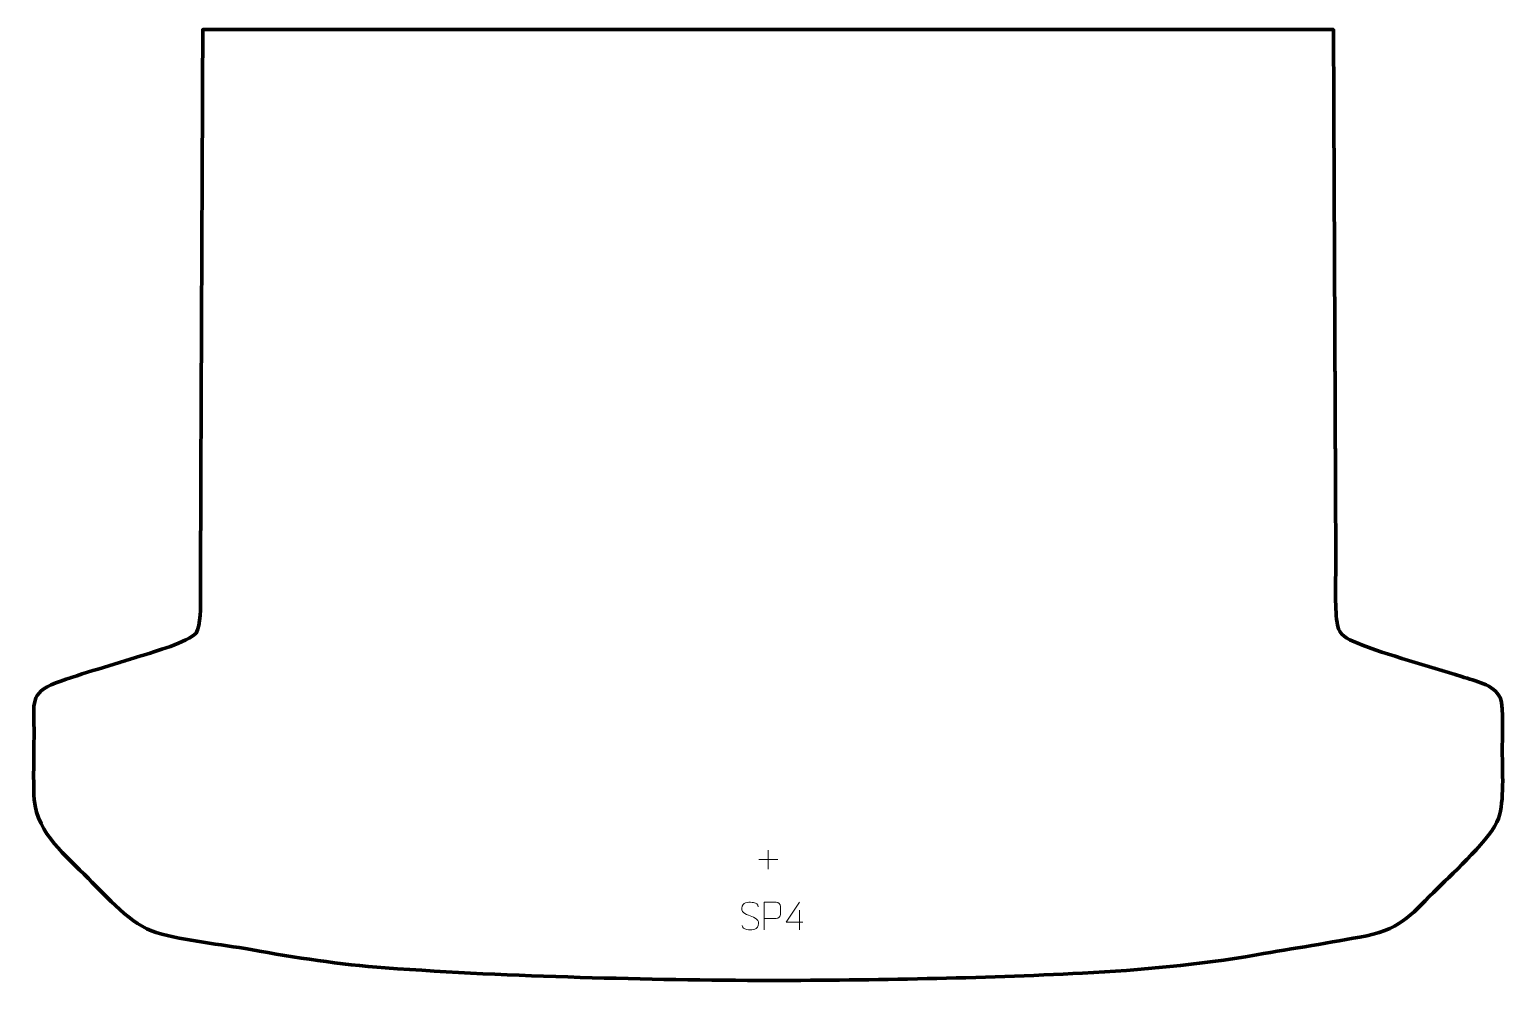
# Model space of a CAD drawing. Header units: millimetres. Extents: x 739 to 2073, y 4 to 864.
import ezdxf

# ---------------------------------------------------------------- set-up
doc = ezdxf.new("R2010")
doc.units = ezdxf.units.MM
doc.header["$MEASUREMENT"] = 0
doc.layers.add('layer 2', color=7, linetype='Continuous')
doc.layers.add('layer 3', color=7, linetype='Continuous')

msp = doc.modelspace()

# ---------------------------------------------------------------- linework, layer by layer
at = {"layer": 'layer 2', "color": 142, "lineweight": 9}
for points in [[(1407.4415, 122.2206), (1407.4415, 122.2206), (1407.4415, 105.0298), (1407.4415, 105.0298)], [(1398.8461, 113.6252), (1398.8461, 113.6252), (1416.0369, 113.6252), (1416.0369, 113.6252)], [(1435.7053, 67.8118), (1435.7053, 67.8118), (1435.7053, 50.108), (1435.7053, 50.108)]]:
    msp.add_open_spline(points, degree=3, dxfattribs=at)
for points, knots in [([(1391.1457, 62.7969), (1386.888, 64.2705), (1381.969, 66.0703), (1383.9785, 71.6029), (1383.9785, 71.6029), (1385.4854, 75.7519), (1390.7105, 75.3625), (1394.3221, 74.7601), (1394.3221, 74.7601), (1397.189, 74.2819), (1398.0556, 73.0659), (1398.3669, 70.9773)], [0, 0, 0, 0, 0.25, 0.25, 0.25, 0.25, 0.5, 0.5, 0.5, 0.5, 1, 1, 1, 1]), ([(1403.8361, 50.1183), (1403.8361, 50.1183), (1403.8361, 75.127), (1403.8361, 75.127), (1403.8361, 75.127), (1407.439, 75.127), (1411.0423, 75.127), (1414.6456, 75.127), (1414.6456, 75.127), (1416.9759, 75.0891), (1418.5368, 73.5957), (1418.5326, 71.2243), (1418.5326, 71.2243), (1418.5322, 69.1841), (1418.5322, 66.118), (1418.5326, 64.0775), (1418.5326, 64.0775), (1418.5261, 62.198), (1416.7098, 60.2518), (1414.6958, 60.2326), (1414.6958, 60.2326), (1414.6958, 60.2326), (1403.8361, 60.2326), (1403.8361, 60.2326)], [0, 0, 0, 0, 0.142857143, 0.142857143, 0.142857143, 0.142857143, 0.285714286, 0.285714286, 0.285714286, 0.285714286, 0.428571429, 0.428571429, 0.428571429, 0.428571429, 0.571428571, 0.571428571, 0.571428571, 0.571428571, 0.714285714, 0.714285714, 0.714285714, 0.714285714, 1, 1, 1, 1]), ([(1438.6559, 57.0269), (1438.6559, 57.0269), (1423.8014, 57.0269), (1423.8014, 57.0269), (1423.8014, 57.0269), (1423.8014, 57.0269), (1435.7053, 75.1374), (1435.7053, 75.1374)], [0, 0, 0, 0, 0.333333333, 0.333333333, 0.333333333, 0.333333333, 1, 1, 1, 1]), ([(1391.1457, 62.7968), (1395.1731, 61.1465), (1400.2137, 59.254), (1398.3756, 53.8818), (1398.3756, 53.8818), (1396.9126, 49.606), (1391.991, 49.8633), (1388.2566, 50.4192), (1388.2566, 50.4192), (1385.5005, 50.8299), (1384.277, 52.0461), (1383.8981, 54.1629)], [0, 0, 0, 0, 0.25, 0.25, 0.25, 0.25, 0.5, 0.5, 0.5, 0.5, 1, 1, 1, 1])]:
    msp.add_open_spline(points, degree=3, knots=knots, dxfattribs=at)
at = {"layer": 'layer 3', "color": 242, "lineweight": 158}
msp.add_open_spline([(1407.4202, 864.333), (1407.4202, 864.333), (896.0487, 864.333), (896.0487, 864.333), (896.0487, 864.333), (896.0156, 856.8103), (895.9824, 849.2875), (895.9492, 841.7648), (895.9492, 841.7648), (895.8756, 825.0476), (895.8019, 808.3304), (895.7281, 791.6132), (895.7281, 791.6132), (895.6618, 776.5678), (895.5955, 761.5223), (895.5292, 746.4768), (895.5292, 746.4768), (895.4923, 738.1183), (895.4554, 729.7596), (895.4186, 721.4011), (895.4186, 721.4011), (895.3818, 713.0424), (895.3449, 704.6839), (895.3081, 696.3252), (895.3081, 696.3252), (895.2343, 679.608), (895.1607, 662.8908), (895.087, 646.1737), (895.087, 646.1737), (895.0519, 638.233), (895.017, 630.2924), (894.982, 622.3517), (894.982, 622.3517), (894.9451, 613.9931), (894.9082, 605.6345), (894.8714, 597.2759), (894.8714, 597.2759), (894.7977, 580.5587), (894.724, 563.8415), (894.6503, 547.1243), (894.6503, 547.1243), (894.5766, 530.4071), (894.5029, 513.6899), (894.4293, 496.9727), (894.4293, 496.9727), (894.3629, 481.9273), (894.2966, 466.8818), (894.2302, 451.8363), (894.2302, 451.8363), (894.0832, 418.4749), (894.1306, 385.0566), (893.9262, 351.7104), (893.9262, 351.7104), (893.8745, 343.2819), (894.4444, 325.275), (889.9164, 318.5387), (889.9164, 318.5387), (882.6981, 310.3153), (851.8507, 301.5125), (840.0526, 297.7757), (840.0526, 297.7757), (814.6176, 289.7524), (788.0569, 282.4731), (763.0518, 273.4655), (763.0518, 273.4655), (739.2935, 264.5236), (743.3123, 253.6538), (743.3922, 231.8717), (743.3922, 231.8717), (743.4344, 210.7674), (742.6095, 188.9539), (743.3985, 167.9549), (743.3985, 167.9549), (747.1376, 136.0263), (771.7079, 118.0029), (792.586, 96.5621), (792.586, 96.5621), (808.6708, 79.996), (831.4862, 54.4584), (853.7705, 47.6661), (853.7705, 47.6661), (880.963, 39.9339), (911.4811, 37.2543), (939.5719, 32.1962), (939.5719, 32.1962), (980.8282, 24.7779), (1019.2523, 18.8664), (1061.1469, 15.7619), (1061.1469, 15.7619), (1120.2832, 11.3869), (1178.2099, 8.8168), (1237.4614, 7.1235), (1237.4614, 7.1235), (1295.4205, 5.4705), (1352.5575, 4.2863), (1410.5595, 4.3346), (1410.5595, 4.3346), (1503.9734, 4.5223), (1598.4006, 6.2439), (1691.6909, 10.9276), (1691.6909, 10.9276), (1745.6686, 13.8691), (1795.8619, 18.2833), (1849.23, 27.5034), (1849.23, 27.5034), (1882.4546, 33.2435), (1915.7526, 38.4223), (1948.8761, 44.7531), (1948.8761, 44.7531), (1981.9595, 51.987), (1990.5241, 65.8263), (2013.3947, 88.0809), (2013.3947, 88.0809), (2027.6154, 101.9486), (2061.8874, 133.3714), (2068.0184, 150.7698), (2068.0184, 150.7698), (2073.4734, 167.0614), (2071.4792, 193.8207), (2071.4417, 211.579), (2071.4417, 211.579), (2071.4667, 221.9984), (2072.9568, 251.4016), (2069.742, 259.6262), (2069.742, 259.6262), (2063.4525, 272.5426), (2047.3287, 274.8803), (2034.6948, 279.1353), (2034.6948, 279.1353), (2003.3014, 289.5233), (1969.6786, 297.5802), (1939.1756, 309.902), (1939.1756, 309.902), (1931.3076, 313.0803), (1924.0389, 316.5446), (1922.3922, 325.5818), (1922.3922, 325.5818), (1919.9883, 338.775), (1920.7253, 363.0296), (1920.8537, 377.0698), (1920.8537, 377.0698), (1920.8791, 379.8424), (1920.9021, 382.6131), (1920.9005, 385.3858), (1920.9005, 385.3858), (1920.9005, 385.3858), (1920.8975, 386.6393), (1920.8975, 386.6393), (1920.8975, 386.6393), (1920.7998, 408.7896), (1920.7022, 430.9399), (1920.6046, 453.0901), (1920.6046, 453.0901), (1920.5677, 461.4487), (1920.5308, 469.8073), (1920.494, 478.1659), (1920.494, 478.1659), (1920.4609, 485.6886), (1920.4277, 493.2114), (1920.3945, 500.7342), (1920.3945, 500.7342), (1920.3576, 509.0927), (1920.3208, 517.4513), (1920.284, 525.8099), (1920.284, 525.8099), (1920.2471, 534.1685), (1920.2103, 542.5271), (1920.1734, 550.8857), (1920.1734, 550.8857), (1920.1532, 555.483), (1920.1328, 560.0801), (1920.1126, 564.6774), (1920.1126, 564.6774), (1920.0389, 581.3946), (1919.9652, 598.1118), (1919.8915, 614.829), (1919.8915, 614.829), (1919.8546, 623.1875), (1919.8178, 631.5462), (1919.781, 639.9047), (1919.781, 639.9047), (1919.7238, 652.8606), (1919.6667, 665.8164), (1919.6096, 678.7722), (1919.6096, 678.7722), (1919.499, 703.848), (1919.3885, 728.9238), (1919.2779, 753.9996), (1919.2779, 753.9996), (1919.2043, 770.7167), (1919.1306, 787.4339), (1919.0569, 804.1511), (1919.0569, 804.1511), (1918.9997, 817.107), (1918.9426, 830.0628), (1918.8856, 843.0186), (1918.8856, 843.0186), (1918.8542, 850.1234), (1918.8229, 857.2282), (1918.7916, 864.333), (1918.7916, 864.333), (1918.7916, 864.333), (1407.4202, 864.333), (1407.4202, 864.333)], degree=3, knots=[0, 0, 0, 0, 0.019230769, 0.019230769, 0.019230769, 0.019230769, 0.038461538, 0.038461538, 0.038461538, 0.038461538, 0.057692308, 0.057692308, 0.057692308, 0.057692308, 0.076923077, 0.076923077, 0.076923077, 0.076923077, 0.096153846, 0.096153846, 0.096153846, 0.096153846, 0.115384615, 0.115384615, 0.115384615, 0.115384615, 0.134615385, 0.134615385, 0.134615385, 0.134615385, 0.153846154, 0.153846154, 0.153846154, 0.153846154, 0.173076923, 0.173076923, 0.173076923, 0.173076923, 0.192307692, 0.192307692, 0.192307692, 0.192307692, 0.211538462, 0.211538462, 0.211538462, 0.211538462, 0.230769231, 0.230769231, 0.230769231, 0.230769231, 0.25, 0.25, 0.25, 0.25, 0.269230769, 0.269230769, 0.269230769, 0.269230769, 0.288461538, 0.288461538, 0.288461538, 0.288461538, 0.307692308, 0.307692308, 0.307692308, 0.307692308, 0.326923077, 0.326923077, 0.326923077, 0.326923077, 0.346153846, 0.346153846, 0.346153846, 0.346153846, 0.365384615, 0.365384615, 0.365384615, 0.365384615, 0.384615385, 0.384615385, 0.384615385, 0.384615385, 0.403846154, 0.403846154, 0.403846154, 0.403846154, 0.423076923, 0.423076923, 0.423076923, 0.423076923, 0.442307692, 0.442307692, 0.442307692, 0.442307692, 0.461538462, 0.461538462, 0.461538462, 0.461538462, 0.480769231, 0.480769231, 0.480769231, 0.480769231, 0.5, 0.5, 0.5, 0.5, 0.519230769, 0.519230769, 0.519230769, 0.519230769, 0.538461538, 0.538461538, 0.538461538, 0.538461538, 0.557692308, 0.557692308, 0.557692308, 0.557692308, 0.576923077, 0.576923077, 0.576923077, 0.576923077, 0.596153846, 0.596153846, 0.596153846, 0.596153846, 0.615384615, 0.615384615, 0.615384615, 0.615384615, 0.634615385, 0.634615385, 0.634615385, 0.634615385, 0.653846154, 0.653846154, 0.653846154, 0.653846154, 0.673076923, 0.673076923, 0.673076923, 0.673076923, 0.692307692, 0.692307692, 0.692307692, 0.692307692, 0.711538462, 0.711538462, 0.711538462, 0.711538462, 0.730769231, 0.730769231, 0.730769231, 0.730769231, 0.75, 0.75, 0.75, 0.75, 0.769230769, 0.769230769, 0.769230769, 0.769230769, 0.788461538, 0.788461538, 0.788461538, 0.788461538, 0.807692308, 0.807692308, 0.807692308, 0.807692308, 0.826923077, 0.826923077, 0.826923077, 0.826923077, 0.846153846, 0.846153846, 0.846153846, 0.846153846, 0.865384615, 0.865384615, 0.865384615, 0.865384615, 0.884615385, 0.884615385, 0.884615385, 0.884615385, 0.903846154, 0.903846154, 0.903846154, 0.903846154, 0.923076923, 0.923076923, 0.923076923, 0.923076923, 0.942307692, 0.942307692, 0.942307692, 0.942307692, 0.961538462, 0.961538462, 0.961538462, 0.961538462, 1, 1, 1, 1], dxfattribs=at)

doc.saveas('drawing.dxf')
